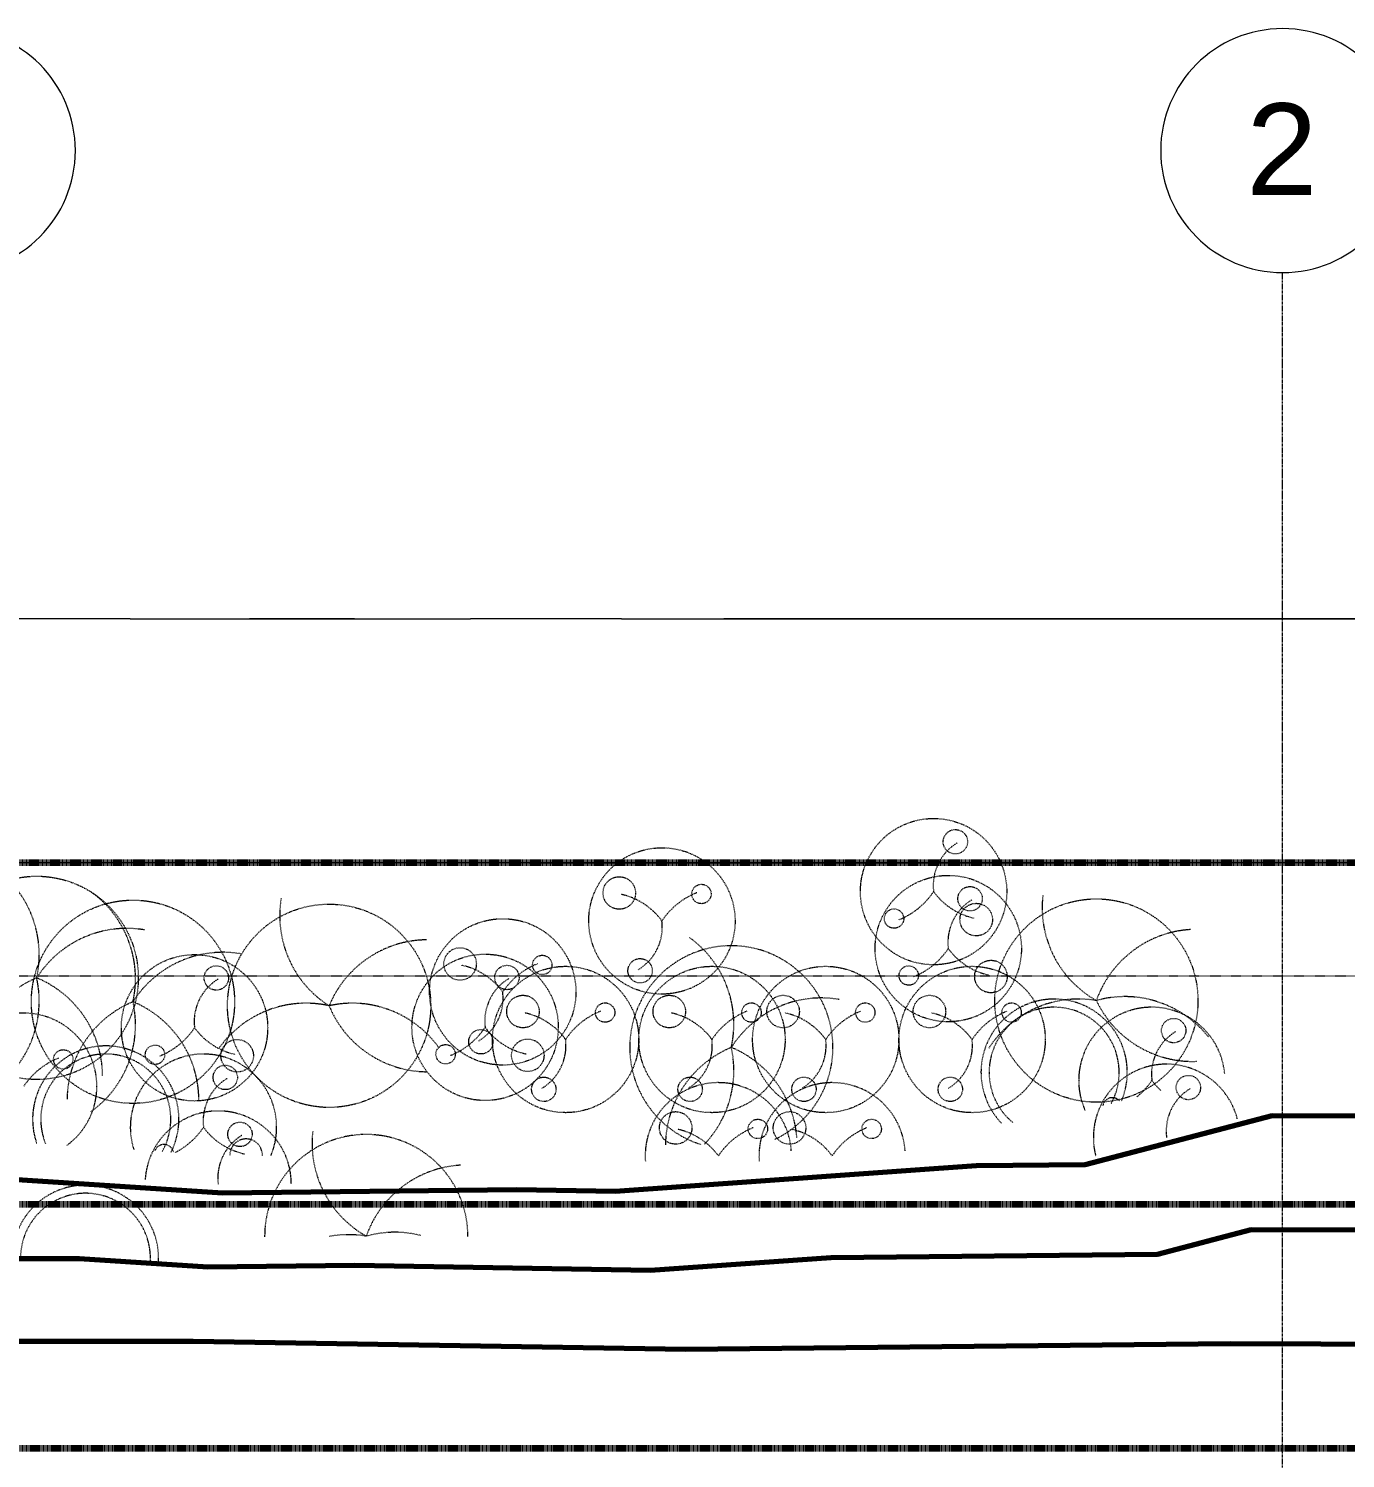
# Model space of a CAD drawing. Header units: inches. Extents: x -4292 to -464, y 9706 to 12474.
# Drawn here: x -3462.8 to -3138.9, y 12122.2 to 12473.7 of the extents above; entities that cross this region are included whole.
import ezdxf

# ---------------------------------------------------------------- set-up
doc = ezdxf.new("R2010")
doc.units = ezdxf.units.IN
doc.header["$MEASUREMENT"] = 0
for name, pattern in [('Aligning Line 1_8_', [0.25, 0.125, -0.125]), ('Dash', [0.25, 0.125, -0.125]), ('Double Dash 3_8_', [1, 0.375, -0.125, 0.125, -0.125, 0.125, -0.125]), ('Grid Line 1_2_', [0.875, 0.5, -0.125, 0.125, -0.125])]:
    doc.linetypes.add(name, pattern=pattern)
for name, color, linetype, lineweight in [('A-DETL-GENF-HDLN-1', 9, 'Dash', 9), ('C-PROP-LINE-1', 170, 'Double Dash 3_8_', 140), ('C-TOPO', 7, 'Continuous', 9), ('C-TOPO-MAJR-1', 130, 'Continuous', 70), ('G-ANNO-SYMB-1', 147, 'Aligning Line 1_8_', 9), ('S-GRID-1', 1, 'Grid Line 1_2_', 9), ('S-GRID-IDEN', 1, 'Continuous', 9), ('S-GRID-IDEN-1', 147, 'Continuous', 9)]:
    doc.layers.add(name, color=color, linetype=linetype, lineweight=lineweight)
doc.styles.add('Arial_1', font='arial.ttf', dxfattribs={"height": 22.5})

msp = doc.modelspace()

# ---------------------------------------------------------------- linework, layer by layer
at = {"layer": 'A-DETL-GENF-HDLN-1'}
for centre, radius in [((-3240.1942, 12261.53108), 18), ((-3234.83169, 12273.7864), 3), ((-3307.02684, 12254.32783), 18), ((-3460.8442, 12240.32974), 25), ((-3317.51959, 12261.20184), 4), ((-3297.30282, 12260.95196), 2.38542), ((-3236.58124, 12247.53108), 18), ((-3231.21872, 12259.7864), 3), ((-3437.15647, 12234.45474), 25), ((-3200.15189, 12234.75327), 25), ((-3388.90006, 12233.46222), 25), ((-3249.91822, 12254.90695), 2.38542), ((-3229.70146, 12254.65706), 4), ((-3346.19125, 12236.8766), 18), ((-3422.01397, 12228.04937), 18), ((-3350.52098, 12228.16633), 18), ((-3356.684, 12243.75062), 4), ((-3336.46723, 12243.50074), 2.38542), ((-3312.38935, 12242.07251), 3), ((-3416.65146, 12240.30469), 3), ((-3330.72174, 12225.17813), 18), ((-3345.15846, 12240.42165), 3), ((-3294.72174, 12225.17813), 18), ((-3266.72174, 12225.17813), 18), ((-3230.72174, 12225.17813), 18), ((-3246.30526, 12240.90695), 2.38542), ((-3226.08849, 12240.65706), 4), ((-3341.21449, 12232.05214), 4), ((-3305.21449, 12232.05214), 4), ((-3277.21449, 12232.05214), 4), ((-3241.21449, 12232.05214), 4), ((-3320.99772, 12231.80226), 2.38542), ((-3284.99772, 12231.80226), 2.38542), ((-3256.99772, 12231.80226), 2.38542), ((-3220.99772, 12231.80226), 2.38542), ((-3351.55376, 12224.62128), 3), ((-3181.13093, 12227.36295), 3), ((-3411.52123, 12221.17535), 4), ((-3360.245, 12221.54219), 2.38542), ((-3340.02823, 12221.29231), 4), ((-3454.31505, 12220.29086), 2.38542), ((-3431.73799, 12221.42523), 2.38542), ((-3414.44826, 12215.85155), 3), ((-3336.08426, 12212.92281), 3), ((-3300.08426, 12212.92281), 3), ((-3272.08426, 12212.92281), 3), ((-3236.08426, 12212.92281), 3), ((-3177.51796, 12213.36295), 3), ((-3303.64032, 12203.43892), 4), ((-3275.64032, 12203.43892), 4), ((-3410.83529, 12201.85155), 3), ((-3283.42355, 12203.18904), 2.38542), ((-3255.42355, 12203.18904), 2.38542)]:
    msp.add_circle(centre, radius, dxfattribs=at)
for centre, radius, start, end in [((-3228.06285, 12263.05061), 12.22615, 120.9755042, 187.1394971), ((-3486.45649, 12246.0297), 26.23889, 347.4534107, 54.5465893), ((-3462.76876, 12240.1547), 26.23889, 347.4534107, 54.5465893), ((-3374.81991, 12255.60333), 26.23889, 170.4534107, 237.5465893), ((-3320.59472, 12244.45159), 16.78176, 36.0513601, 77.9486399), ((-3291.66268, 12244.09426), 18.46031, 111.6662964, 146.3337036), ((-3255.55836, 12271.76465), 18.46031, 291.6662964, 326.3337036), ((-3226.62632, 12271.40732), 16.78176, 216.0513601, 257.9486399), ((-3224.44989, 12249.05061), 12.22615, 120.9755042, 187.1394971), ((-3187.24982, 12257.60093), 26.23889, 173.4534107, 240.5465893), ((-3438.70308, 12226.2496), 26.23889, 80.4534107, 147.5465893), ((-3319.15819, 12252.80829), 12.22615, 300.9755042, 7.1394971), ((-3175.41091, 12226.01466), 26.23889, 93.4534107, 160.5465893), ((-3364.65033, 12223.44075), 26.23889, 90.4534107, 157.5465893), ((-3315.56499, 12228.92788), 26.23889, 347.4534107, 54.5465893), ((-3415.01535, 12220.3746), 26.23889, 80.4534107, 147.5465893), ((-3289.95269, 12223.22792), 25, 0, 252.7289658), ((-3251.94539, 12257.76465), 18.46031, 291.6662964, 326.3337036), ((-3223.01335, 12257.40732), 16.78176, 216.0513601, 257.9486399), ((-3359.75913, 12227.00036), 16.78176, 36.0513601, 77.9486399), ((-3330.82709, 12226.64303), 18.46031, 111.6662964, 146.3337036), ((-3450.82272, 12216.08001), 26.23889, 112.4534107, 179.5465893), ((-3486.45649, 12234.62978), 26.23889, 305.4534107, 12.5465893), ((-3470.86567, 12216.08001), 26.23889, 0.4534107, 67.5465893), ((-3409.88262, 12229.5689), 12.22615, 120.9755042, 187.1394971), ((-3338.38963, 12229.68586), 12.22615, 120.9755042, 187.1394971), ((-3427.13499, 12210.20501), 26.23889, 112.4534107, 179.5465893), ((-3462.76876, 12228.75478), 26.23889, 305.4534107, 12.5465893), ((-3447.17794, 12210.20501), 26.23889, 0.4534107, 67.5465893), ((-3358.3226, 12235.35707), 12.22615, 300.9755042, 7.1394971), ((-3267.81158, 12209.14777), 26.23889, 80.4534107, 147.5465893), ((-3210.53315, 12217.10763), 18, 336.9991949, 180), ((-3204.5036, 12208.87776), 26.23889, 80.4534107, 147.5465893), ((-3193.1193, 12209.47438), 26.23889, 38.4534107, 105.5465893), ((-3176.45988, 12246.03014), 26.23889, 205.4534107, 272.5465893), ((-3464.03907, 12213.66672), 18, 0, 226.2916594), ((-3394.60002, 12207.84993), 26.23889, 77.4534107, 144.5465893), ((-3383.2001, 12207.84993), 26.23889, 35.4534107, 102.5465893), ((-3364.65033, 12243.4837), 26.23889, 202.4534107, 269.5465893), ((-3344.28963, 12215.30189), 16.78176, 36.0513601, 77.9486399), ((-3315.35759, 12214.94456), 18.46031, 111.6662964, 146.3337036), ((-3308.28963, 12215.30189), 16.78176, 36.0513601, 77.9486399), ((-3279.35759, 12214.94456), 18.46031, 111.6662964, 146.3337036), ((-3280.28963, 12215.30189), 16.78176, 36.0513601, 77.9486399), ((-3251.35759, 12214.94456), 18.46031, 111.6662964, 146.3337036), ((-3244.28963, 12215.30189), 16.78176, 36.0513601, 77.9486399), ((-3215.35759, 12214.94456), 18.46031, 111.6662964, 146.3337036), ((-3210.53315, 12217.10763), 16, 331.2033852, 180), ((-3186.49344, 12215.10763), 18, 5.3943404, 180), ((-3437.37813, 12238.28294), 18.46031, 291.6662964, 326.3337036), ((-3408.44609, 12237.92561), 16.78176, 216.0513601, 257.9486399), ((-3365.88513, 12238.39989), 18.46031, 291.6662964, 326.3337036), ((-3336.95309, 12238.04257), 16.78176, 216.0513601, 257.9486399), ((-3342.85309, 12223.65859), 12.22615, 300.9755042, 7.1394971), ((-3306.85309, 12223.65859), 12.22615, 300.9755042, 7.1394971), ((-3278.85309, 12223.65859), 12.22615, 300.9755042, 7.1394971), ((-3242.85309, 12223.65859), 12.22615, 300.9755042, 7.1394971), ((-3174.36209, 12216.62716), 12.22615, 120.9755042, 187.1394971), ((-3448.67492, 12203.43316), 18.46031, 111.6662964, 146.3337036), ((-3443.85048, 12205.59623), 18, 333.2831202, 180), ((-3443.85048, 12205.59623), 16, 330.2129006, 180), ((-3419.81077, 12203.59623), 18, 337.3757394, 180), ((-3279.93122, 12198.97819), 26.23889, 112.4534107, 179.5465893), ((-3315.56499, 12217.52795), 26.23889, 316.3758377, 12.5465893), ((-3299.97417, 12198.97819), 26.23889, 4.5658078, 67.5465893), ((-3289.95269, 12223.22792), 25, 295.4108656, 0), ((-3210.53315, 12217.10763), 18, 180, 224.1889301), ((-3210.53315, 12217.10763), 16, 180, 230.4575335), ((-3182.88048, 12201.10763), 18, 14.7086857, 180), ((-3464.03907, 12213.66672), 18, 306.1761766, 0), ((-3407.67942, 12205.11576), 12.22615, 120.9755042, 187.1394971), ((-3293.14757, 12196.5649), 18, 4.0519901, 184.0357199), ((-3265.14757, 12196.5649), 18, 4.0523629, 184.0353465), ((-3186.49344, 12215.10763), 18, 180, 204.0277775), ((-3201.8576, 12225.3412), 18.46031, 309.232074, 326.3337036), ((-3172.92556, 12224.98387), 16.78176, 216.0513601, 227.2533861), ((-3196.21746, 12208.48349), 2.38542, 41.378812, 161), ((-3170.74913, 12202.62716), 12.22615, 120.9755042, 187.1394971), ((-3416.19781, 12189.59623), 18, 0.2780698, 176.2629212), ((-3196.21746, 12208.48349), 2.38542, 161, 168.5863956), ((-3443.85048, 12205.59623), 18, 180, 199.2734549), ((-3443.85048, 12205.59623), 16, 180, 202.3476346), ((-3419.81077, 12203.59623), 18, 180, 197.7837442), ((-3435.17493, 12213.82979), 18.46031, 297.08338, 326.3337036), ((-3406.24289, 12213.47247), 16.78176, 216.0513601, 257.9486399), ((-3306.71546, 12186.68866), 16.78176, 36.0513601, 77.9486399), ((-3277.78342, 12186.33134), 18.46031, 111.6662964, 146.3337036), ((-3278.71546, 12186.68866), 16.78176, 36.0513601, 77.9486399), ((-3249.78342, 12186.33134), 18.46031, 111.6662964, 146.3337036), ((-3429.53479, 12196.97209), 2.38542, 13.5745004, 161), ((-3404.06646, 12191.11576), 12.22615, 120.9755042, 187.1394971), ((-3409.31803, 12196.72221), 4, 359.5426753, 181.8733223), ((-3379.76846, 12176.81841), 25, 93, 180.6403365), ((-3366.86639, 12199.66608), 26.23889, 173.4534107, 240.5465893), ((-3379.76846, 12176.81841), 25, 359.8641278, 93), ((-3182.88048, 12201.10763), 18, 180, 194.7253611), ((-3355.02748, 12168.07981), 26.23889, 93.4534107, 160.5465893), ((-3448.85048, 12171.36527), 18, 356.2795873, 179.6273833), ((-3448.85048, 12171.36527), 16, 356.2818253, 179.5803003), ((-3384.12017, 12150.94291), 26.23889, 80.4534107, 100.4589669), ((-3372.73587, 12151.53953), 26.23889, 75.8406604, 105.5465893)]:
    msp.add_arc(centre, radius, start, end, dxfattribs=at)
at = {"layer": 'C-PROP-LINE-1'}
for p, q in [((-3989.61052, 12268.68951), (-629.56306, 12268.68951)), ((-3929.52303, 12184.68951), (-712.51, 12184.68951)), ((-3869.44796, 12124.68951), (-747.7559, 12124.68951))]:
    msp.add_line(p, q, dxfattribs=at)
at = {"layer": 'C-TOPO'}
for p, q in [((-3437.81653, 12328.58936), (-3704.55212, 12328.58936)), ((-3437.81653, 12328.58936), (-3704.55212, 12328.58936)), ((-3437.81653, 12328.58936), (-3408.52551, 12328.58936)), ((-3437.81653, 12328.58936), (-3408.52551, 12328.58936)), ((-3382.62598, 12328.58936), (-3408.52551, 12328.58936)), ((-3408.52551, 12328.58936), (-3382.62598, 12328.58936)), ((-3382.62598, 12328.58936), (-3354.14063, 12328.58936)), ((-3382.62598, 12328.58936), (-3354.14063, 12328.58936)), ((-3317.00317, 12328.58936), (-3354.14063, 12328.58936)), ((-3317.00317, 12328.58936), (-3354.14063, 12328.58936)), ((-3317.00317, 12328.58936), (-3291.77234, 12328.58936)), ((-3317.00317, 12328.58936), (-3291.77234, 12328.58936)), ((-3291.77234, 12328.58936), (-3247.14954, 12328.58936)), ((-3247.14954, 12328.58936), (-3291.77234, 12328.58936)), ((-3204.43982, 12328.58936), (-3247.14954, 12328.58936)), ((-3247.14954, 12328.58936), (-3204.43982, 12328.58936)), ((-3062.60797, 12328.58936), (-3204.43982, 12328.58936)), ((-3204.43982, 12328.58936), (-3062.60797, 12328.58936)), ((-3448.22424, 12268.58936), (-3506.62537, 12268.58936)), ((-3448.22424, 12268.58936), (-3506.62537, 12268.58936)), ((-3396.58557, 12268.58936), (-3448.22424, 12268.58936)), ((-3396.58557, 12268.58936), (-3448.22424, 12268.58936)), ((-3339.79175, 12268.58936), (-3396.58557, 12268.58936)), ((-3339.79175, 12268.58936), (-3396.58557, 12268.58936)), ((-3265.74683, 12268.58936), (-3339.79175, 12268.58936)), ((-3339.79175, 12268.58936), (-3265.74683, 12268.58936)), ((-3265.74683, 12268.58936), (-3215.44116, 12268.58936)), ((-3215.44116, 12268.58936), (-3265.74683, 12268.58936)), ((-3195.59912, 12268.58936), (-3215.44116, 12268.58936)), ((-3215.44116, 12268.58936), (-3195.59912, 12268.58936)), ((-3130.48718, 12268.58936), (-3195.59912, 12268.58936)), ((-3130.48718, 12268.58936), (-3195.59912, 12268.58936))]:
    msp.add_line(p, q, dxfattribs=at)
at = {"layer": 'C-TOPO-MAJR-1'}
for p, q in [((-3156.9089, 12206.52283), (-3134.57411, 12206.44132)), ((-3162.07923, 12178.47175), (-3095.07459, 12178.22721)), ((-3422.38879, 12151.03203), (-3301.13672, 12148.99418)), ((-3301.13657, 12148.99417), (-3167.24963, 12150.42067))]:
    msp.add_line(p, q, dxfattribs=at)
at = {"layer": 'C-TOPO-MAJR-1', "flags": 128}
for points in [[(-3229.67377, 12194.1588), (-3202.89637, 12194.4441), (-3156.909, 12206.5228)], [(-3571.88573, 12194.98274), (-3503.09204, 12191.6105), (-3478.43401, 12191.6105), (-3415.14578, 12187.48515), (-3342.72945, 12188.28721)], [(-3342.72911, 12188.28721), (-3318.47899, 12187.87964), (-3229.67415, 12194.15877)], [(-3265.40517, 12171.57649), (-3185.07296, 12172.43238), (-3162.07929, 12178.47173)], [(-3558.78239, 12173.00738), (-3524.38555, 12171.32126), (-3450.41145, 12171.32126)], [(-3450.41143, 12171.32126), (-3418.76733, 12169.25859), (-3382.55917, 12169.65962)], [(-3382.55891, 12169.65962), (-3309.80778, 12168.43691), (-3265.40563, 12171.57645)], [(-3597.81445, 12151.03685), (-3545.67906, 12151.03203), (-3422.38889, 12151.03203)], [(-3167.24956, 12150.42067), (-3055.57515, 12150.0131), (-2964.32374, 12143.7894)]]:
    msp.add_lwpolyline(points, dxfattribs=at)
at = {"layer": 'G-ANNO-SYMB-1'}
msp.add_line((-1813.52288, 12240.74859), (-4009.5295, 12240.74859), dxfattribs=at)
at = {"layer": 'S-GRID-1'}
msp.add_line((-3154.32374, 9836.17969), (-3154.32374, 12413.73712), dxfattribs=at)
at = {"layer": 'S-GRID-IDEN-1'}
for centre, start, end in [((-3481.32374, 12443.73712), 0, 180), ((-3154.32374, 12443.73712), 0, 180), ((-3481.32374, 12443.73712), 180, 0), ((-3154.32374, 12443.73712), 180, 0)]:
    msp.add_arc(centre, 30, start, end, dxfattribs=at)

# ---------------------------------------------------------------- texts
at = {"layer": 'S-GRID-IDEN', "insert": (-3163.23502, 12455.34705), "char_height": 22.5, "width": 21.21, "attachment_point": 1, "style": 'Arial_1'}
msp.add_mtext('2', dxfattribs=at)

doc.saveas('drawing.dxf')
